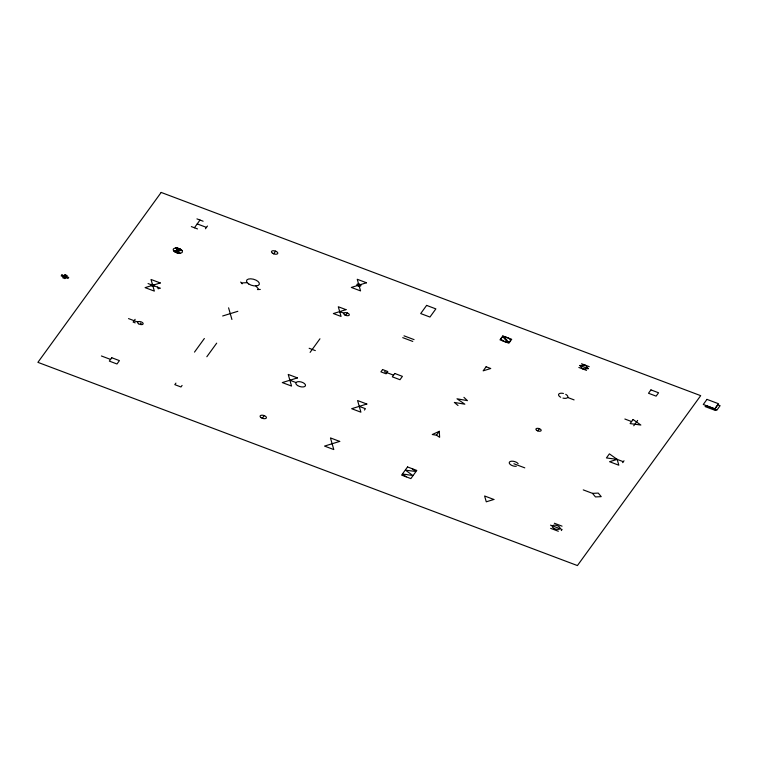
<?xml version="1.0" encoding="UTF-8"?>
<svg xmlns="http://www.w3.org/2000/svg" width="758" height="758" viewBox="0 0 758 758"><rect width="100%" height="100%" fill="white"/><g stroke="black" fill="none" stroke-linecap="round" stroke-linejoin="round"><path stroke-width="1.14" d="M63.359 276.717L64.089 275.713M65.813 277.646L66.543 276.642M194.418 227.77L200.017 220.047M135.132 319.326L133.124 322.084L135.208 322.87M205.484 228.755L207.455 226.036M194.503 352.1L204.357 338.504M175.922 383.112L174.804 384.647L180.972 386.978L182.091 385.434M273.657 253.816L275.599 251.144M206.83 356.743L216.693 343.156M262.287 418.274L264.229 415.602M310.098 352.375L319.961 338.788M358.297 285.946L359.529 284.241M345.657 315.356L347.372 312.988M364.427 410.05L365.413 408.695L359.254 406.373M436.466 435.206L439.28 431.321L439.64 437.3L436.466 435.206L432.278 434.524L439.28 431.321M537.735 430.885L539.355 428.658M633.754 425.778L637.639 420.425M561.308 530.562L562.076 529.501L550.516 525.142M622.64 462.645L624.005 460.769M222.662 315.982L237.832 311.311M617.164 459.386L609.574 461.717L618.822 465.204L617.164 459.386L609.394 453.862L606.428 457.936L617.164 459.386L623.322 461.707M173.686 250.832L181.977 250.434M241.423 282.942L247.174 282.668M257.426 289.584L260.297 289.442M579.823 365.479L585.384 365.204L588.255 368.653L582.694 368.928L579.823 365.479L588.255 368.653M592.51 493.363L598.261 493.088L601.227 496.651L595.466 496.926L592.51 493.363L583.253 489.886M196.938 218.891L203.106 221.213M581.538 363.755L589.241 366.664M578.837 367.469L586.54 370.378M197.222 223.913L206.47 227.391M191.338 226.604L197.506 228.925M339.688 311.595L343.838 313.168M404.023 335.832L414.076 339.622M562.967 398.111A4.794 2.302 15.8 0 0 567.638 397.467L574.1 399.902M624.857 419.013L631.594 421.552M402.725 337.632L412.769 341.422M384.401 371.704L393.563 375.163M148.056 283.549L160.393 288.201L158.166 288.751L157.522 287.121M309.15 348.282L315.319 350.603M128.519 318.597L137.691 322.046M513.886 463.754L524.792 467.857M289.888 380.241L296.046 382.563M554.344 523.247L562.048 526.156M101.401 355.976L110.573 359.425M550.649 528.345L558.352 531.254M406.288 476.801L402.706 474.195L406.193 474.451A40.108 19.263 15.8 0 1 408.287 474.878L412.788 475.474L405.521 470.206L415.659 471.438L412.163 468.7M458.022 405.502L454.355 402.441L464.853 404.194L456.998 398.784L467.43 400.641L463.934 397.344M140.372 323.06L142.002 324.576M504.222 337.007A4.794 2.302 15.8 0 1 510.447 340.948A4.794 2.302 15.8 0 1 502.886 340.768A4.794 2.302 15.8 0 1 504.222 337.007L508.447 342.095M503.16 337.064L507.386 342.142M255.901 285.946L258.866 289.509M240.684 282.052L242.162 283.833M181.228 249.742L181.816 250.443M180.565 249.297L181.532 250.453M180.025 249.012L181.238 250.472M179.551 248.795L180.954 250.481M179.106 248.624L180.669 250.491M178.689 248.482L180.376 250.51M178.301 248.368L180.091 250.519M177.922 248.283L179.798 250.538M177.561 248.207L179.513 250.547M177.22 248.15L179.229 250.566M176.879 248.103L178.935 250.576M176.557 248.074L178.651 250.595M176.207 248.065A4.794 2.302 15.8 0 1 182.422 252.007A4.794 2.302 15.8 0 1 174.861 251.827A4.794 2.302 15.8 0 1 176.207 248.065L178.367 250.604M175.941 248.056L178.073 250.623M175.695 248.065L179.968 253.2M177.495 250.652L179.627 253.21M177.211 250.661L179.324 253.2M176.927 250.68L179.011 253.181M176.633 250.69L178.68 253.144M176.349 250.709L178.338 253.106M176.064 250.718L177.988 253.039M175.771 250.737L177.628 252.964M175.486 250.746L177.249 252.859M175.202 250.765L176.841 252.746M174.909 250.775L176.424 252.594M174.624 250.794L175.97 252.414M174.331 250.803L175.477 252.177M174.046 250.813L174.918 251.864M228.584 307.824L231.92 319.469M516.255 466.303A4.794 2.302 15.8 0 1 509.793 464A4.794 2.302 15.8 0 1 511.83 461.186A4.794 2.302 15.8 0 1 518.15 463.697M565.714 394.331A4.794 2.302 15.8 0 1 567.638 397.467M560.683 397.249A4.794 2.302 15.8 0 1 558.76 394.122A4.794 2.302 15.8 0 1 563.431 393.468M61.919 274.898L61.19 275.903L67.983 278.461L68.713 277.456L61.919 274.898M64.97 274.747L62.762 277.788L64.932 278.612L67.14 275.571L64.97 274.747M161.17 192.437L37.9 362.343L577.416 565.563L700.686 395.657L161.17 192.437M111.786 357.748L109.351 361.111L116.978 363.982L119.423 360.619L111.786 357.748M426.612 305.398L420.699 313.556L429.947 317.043L435.869 308.885L426.612 305.398M382.582 369.563L380.914 371.856L386.116 373.817L387.783 371.524L382.582 369.563M394.785 373.476L392.341 376.84L399.978 379.72L402.413 376.356L394.785 373.476M407.539 466.956L401.617 475.114L410.874 478.601L416.786 470.443L407.539 466.956M502.829 335.946L499.986 339.859L508.864 343.203L511.707 339.29L502.829 335.946M486.124 366.758L483.168 370.833L490.748 368.502L486.124 366.758M650.942 389.896L648.497 393.26L656.125 396.14L658.569 392.777L650.942 389.896M633.082 419.515L630.116 423.589L640.851 425.039L633.082 419.515M706.977 399.381L703.282 404.478L714.841 408.837L718.537 403.739L706.977 399.381M705.84 405.549L705.101 406.572L715.22 410.381L715.959 409.358L705.84 405.549M717.788 404.81L714.434 409.434L716.746 410.305L720.1 405.682L717.788 404.81M160.27 282.961L145.1 287.633L154.348 291.11L151.022 279.475L160.27 282.961M366.502 282.762L351.333 287.434L360.581 290.911L357.245 279.276L366.502 282.762M346.008 309.652L333.368 313.547L341.072 316.446L338.295 306.753L346.008 309.652M297.468 377.901L282.298 382.582L291.546 386.059L288.22 374.424L297.468 377.901M366.834 404.033L351.665 408.704L360.912 412.191L357.587 400.546L366.834 404.033M339.717 441.412L324.547 446.083L333.795 449.57L330.46 437.925L339.717 441.412M493.856 499.475L486.276 501.815L484.608 495.988L493.856 499.475M138.581 323.78A2.899 1.393 15.8 0 0 143.148 323.893A2.899 1.393 15.8 0 0 139.387 321.506A2.899 1.393 15.8 0 0 138.581 323.78M151.666 285.69A1.63 0.777 15.8 0 0 154.244 285.766A1.63 0.777 15.8 0 0 152.14 284.421A1.63 0.777 15.8 0 0 151.666 285.69M248.814 284.042A6.67 3.203 15.8 0 0 259.312 284.297A6.67 3.203 15.8 0 0 250.671 278.811A6.67 3.203 15.8 0 0 248.814 284.042M272.52 253.248A3.278 1.573 15.8 0 0 277.75 253.466A3.278 1.573 15.8 0 0 273.619 250.727A3.278 1.573 15.8 0 0 272.52 253.248M261.15 417.705A3.278 1.573 15.8 0 0 266.38 417.933A3.278 1.573 15.8 0 0 262.249 415.185A3.278 1.573 15.8 0 0 261.15 417.705M297.581 385.547A5.003 2.397 15.8 0 0 305.465 385.737A5.003 2.397 15.8 0 0 298.974 381.625A5.003 2.397 15.8 0 0 297.581 385.547M344.729 314.892A2.899 1.393 15.8 0 0 349.296 315.006A2.899 1.393 15.8 0 0 345.534 312.618A2.899 1.393 15.8 0 0 344.729 314.892M357.624 285.614A2.085 1.004 15.8 0 0 360.912 285.69A2.085 1.004 15.8 0 0 358.212 283.975A2.085 1.004 15.8 0 0 357.624 285.614M536.787 430.411A2.729 1.317 15.8 0 0 541.146 430.601A2.729 1.317 15.8 0 0 537.697 428.308A2.729 1.317 15.8 0 0 536.787 430.411M553.672 528.26A3.989 1.914 15.8 0 0 559.963 528.402A3.989 1.914 15.8 0 0 554.78 525.123A3.989 1.914 15.8 0 0 553.672 528.26"/></g></svg>
